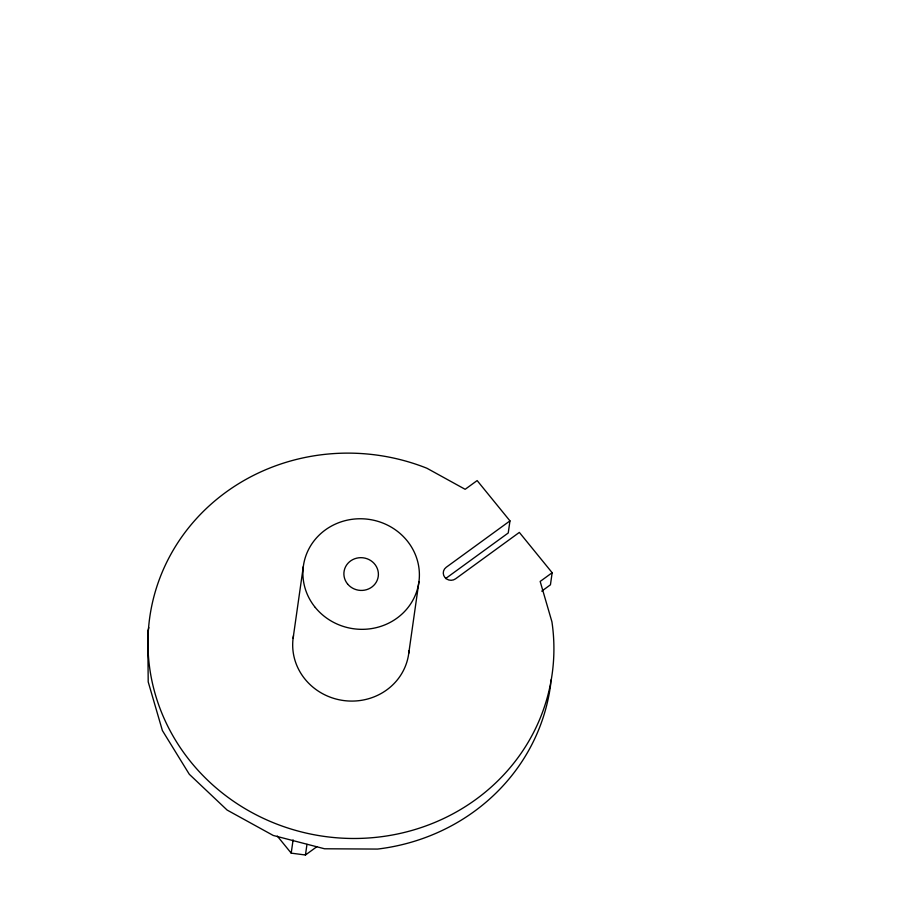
<?xml version="1.0" encoding="UTF-8"?>
<svg xmlns="http://www.w3.org/2000/svg" width="900" height="900" viewBox="0 0 900 900"><rect width="100%" height="100%" fill="white"/><g stroke="black" fill="none" stroke-linecap="round" stroke-linejoin="round"><path stroke-width="1.35" d="M293.108 638.258L303.322 566.505M316.789 846.754L305.449 855L291.206 853.144L293.096 839.869M305.449 855L306.968 844.38M408.746 653.344L418.961 581.591M509.963 520.886L446.186 567.304A7.616 7.223 8.1 0 0 444.87 577.429A7.616 7.223 8.1 0 0 455.558 578.824L519.345 532.406L552.161 572.715L540.169 581.445L551.925 621.799A203.186 192.465 8.1 0 1 343.924 838.249A203.186 192.465 8.1 0 1 152.37 602.966A203.186 192.465 8.1 0 1 426.892 468.236L465.154 489.308L477.146 480.577L509.963 520.886L508.241 532.98L445.579 578.587M552.161 572.715L550.44 584.809L541.721 591.154M148.826 627.592L147.724 631.597L148.208 681.896L162.394 730.553L189.304 774.27L227.115 810.056L273.24 835.459L324.551 848.779L377.539 849.071A203.186 192.465 8.1 0 0 550.688 684.191L550.654 680.141M277.312 836.077L291.206 853.144M409.016 650.745A58.309 55.226 8.1 0 1 343.856 700.571A58.309 55.226 8.1 0 1 293.512 635.67M315.259 607.444A58.309 55.226 8.1 0 0 415.159 595.519A58.309 55.226 8.1 0 0 353.014 519.188A58.309 55.226 8.1 0 0 315.259 607.444M347.546 583.942A17.269 16.357 8.1 0 0 377.145 580.41A17.269 16.357 8.1 0 0 358.729 557.798A17.269 16.357 8.1 0 0 347.546 583.942"/></g></svg>
